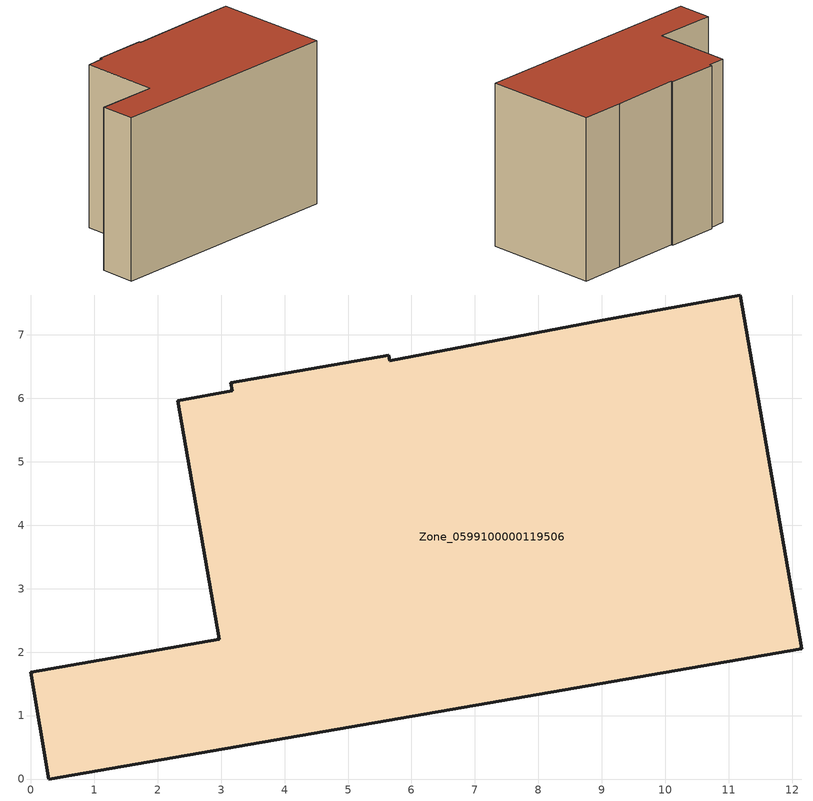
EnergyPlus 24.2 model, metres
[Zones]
Zone_0599100000119506
 floor ground (C_G): 9.01,7.23 11.18,7.63 12.15,2.05 0.28,0 0,1.68 2.97,2.2 2.31,5.96 3.17,6.12 3.15,6.25 5.64,6.68 5.65,6.59 z0
 wall outside (C_F): 12.15,2.05 11.18,7.63 9.01,7.23 5.65,6.59 5.64,6.68 3.15,6.25 3.17,6.12 2.31,5.96 2.97,2.2 0,1.68 0.28,0 12.15,2.05 z0:7.99
 roof outside (C_R): 11.18,7.63 9.01,7.23 5.65,6.59 5.64,6.68 3.15,6.25 3.17,6.12 2.31,5.96 2.97,2.2 0,1.68 0.28,0 12.15,2.05 z7.99
[BUILDING]
Pand.0599100000119506: North Axis=0; Terrain=City; Loads Convergence Tolerance Value=0.04; Temperature Convergence Tolerance Value=0.4; Solar Distribution=FullExterior; Maximum Number of Warmup Days=25; Minimum Number of Warmup Days=1
[Site:Location]
Rotterdam.The.Hague.AP_ZH_NLD Design_Conditions: Latitude=51.96; Longitude=4.45; Time Zone=1; Elevation=-4.5
[SITE:GROUNDTEMPERATURE:BUILDINGSURFACE]
18, 18, 18, 18, 18, 18, 18, 18, 18, 18, 18, 18
[MATERIAL] Thermal Absorptance=0.9; Solar Absorptance=0.7; Visible Absorptance=0.7
Name | Roughness | Thickness | Conductivity | Density | Specific Heat
G.TI.1975-1991 | MediumSmooth | 0.15 | 0.288461 | 540 | 1210
F.TI.1975-1991 | Rough | 0.3 | 0.230769 | 1920 | 840
R.TI.1975-1991 | MediumRough | 0.2 | 0.153846 | 1500 | 1000
[CONSTRUCTION]
C_G: G.TI.1975-1991
C_F: F.TI.1975-1991
C_R: R.TI.1975-1991
[ZONE]
Zone_0599100000119506: Type=1; Multiplier=1; Ceiling Height=Autocalculate; Volume=Autocalculate; Floor Area=autocalculate; Part of Total Floor Area=Yes
[ZONEINFILTRATION:DESIGNFLOWRATE]
Infil_Zone_0599100000119506: Zone or ZoneList or Space or SpaceList=Zone_0599100000119506; Schedule=AlwaysOn; Design Flow Rate Calculation Method=Flow/Area; Flow Rate per Floor Area=0.003; Constant Term Coefficient=1; Temperature Term Coefficient=0; Velocity Term Coefficient=0; Velocity Squared Term Coefficient=0
[HVACTEMPLATE:ZONE:IDEALLOADSAIRSYSTEM]
Zone_0599100000119506: Maximum Heating Supply Air Temperature=50; Minimum Cooling Supply Air Temperature=13; Maximum Heating Supply Air Humidity Ratio=0.0156; Minimum Cooling Supply Air Humidity Ratio=0.0077; Heating Limit=NoLimit; Cooling Limit=NoLimit; Dehumidification Control Type=ConstantSensibleHeatRatio; Cooling Sensible Heat Ratio=0.7; Dehumidification Setpoint=60; Humidification Control Type=None; Humidification Setpoint=30; Outdoor Air Method=None; Outdoor Air Flow Rate per Person=0.00944; Outdoor Air Flow Rate per Zone Floor Area=0; Outdoor Air Flow Rate per Zone=0; Demand Controlled Ventilation Type=None; Outdoor Air Economizer Type=NoEconomizer; Heat Recovery Type=None; Sensible Heat Recovery Effectiveness=0.7; Latent Heat Recovery Effectiveness=0.65
[ZONECONTROL:THERMOSTAT]
ThermostatControl_Zone_0599100000119506: Zone or ZoneList=Zone_0599100000119506; Control Type Schedule=DualSetpointControlType; Control 1=Thermostat_Zone_0599100000119506; Temperature Difference Between Cutout And Setpoint=0
[THERMOSTATSETPOINT:DUALSETPOINT]
Thermostat_Zone_0599100000119506: Heating Setpoint Temperature Schedule=HeatingSetpoint_Zone_0599100000119506; Cooling Setpoint Temperature Schedule=CoolingSetpoint_Zone_0599100000119506
[SCHEDULE:COMPACT]
HeatingSetpoint_Zone_0599100000119506: Through: 12/31, For: AllDays, Until: 24:00, 21
CoolingSetpoint_Zone_0599100000119506: Through: 12/31, For: AllDays, Until: 24:00, 24
DualSetpointControlType: Through: 12/31, For: AllDays, Until: 24:00, 4
AlwaysOn: Through: 12/31, For: AllDays, Until: 24:00, 1
